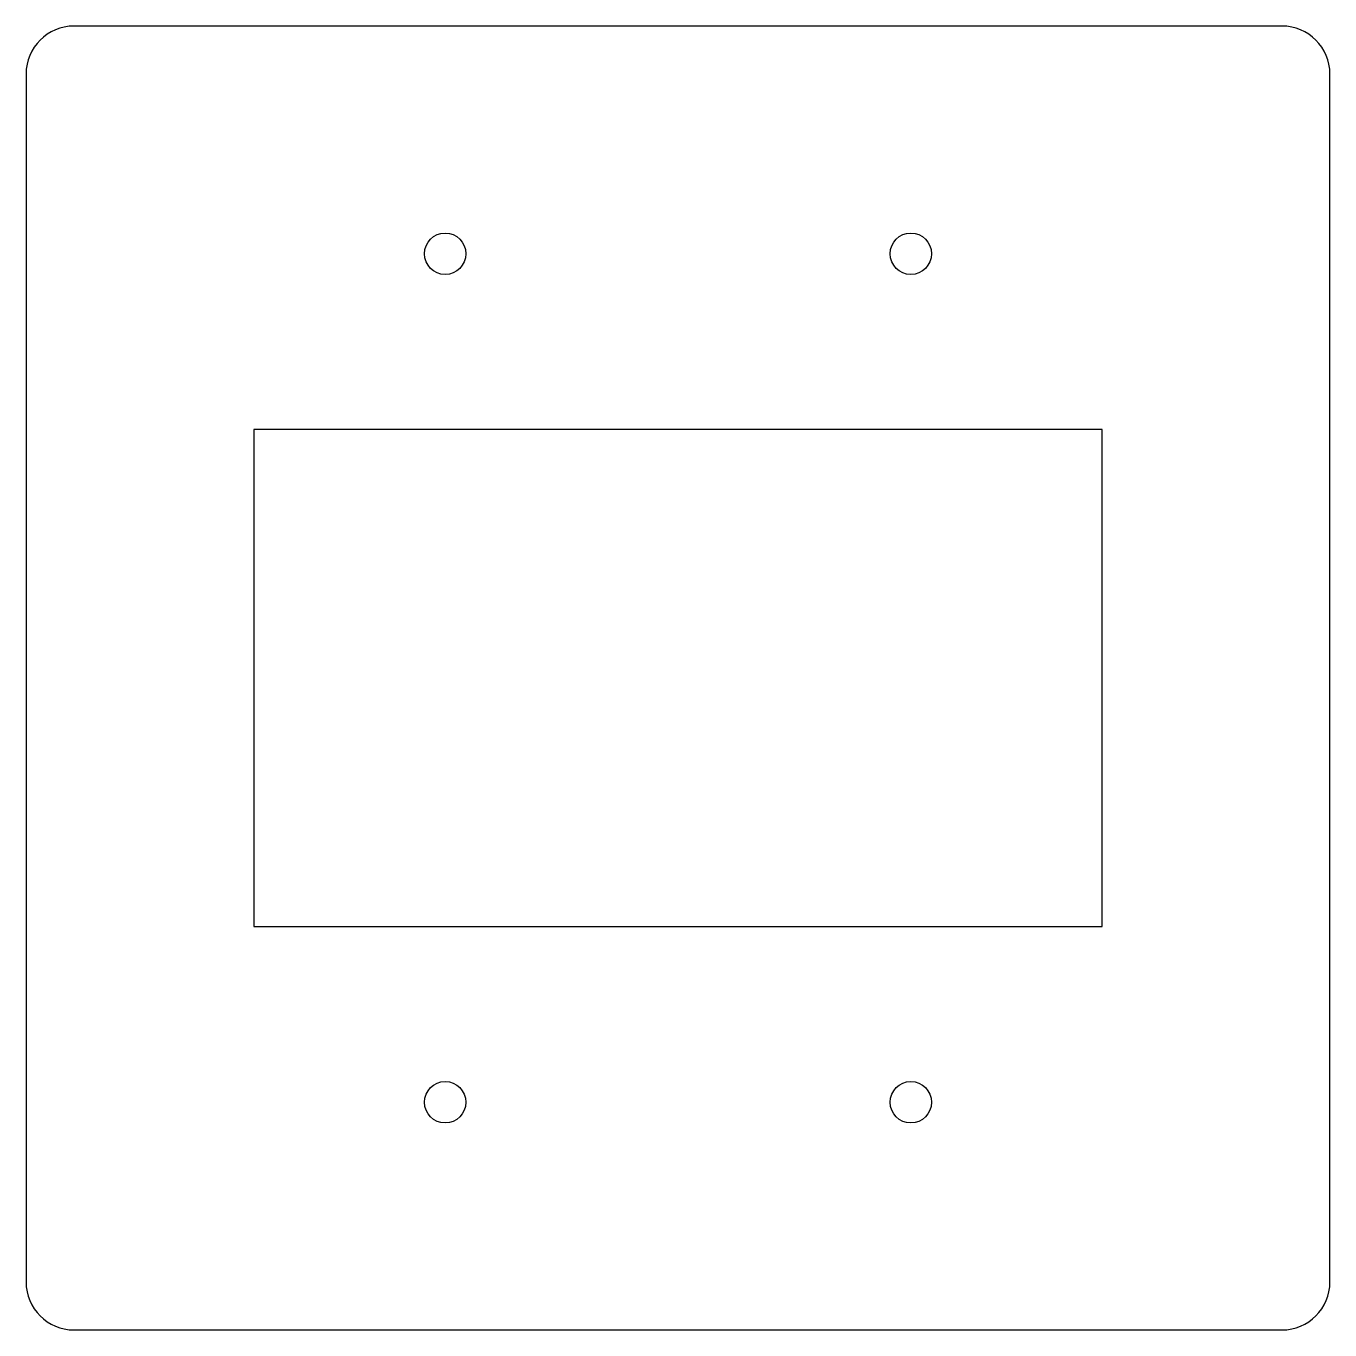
# Model space of a CAD drawing. Header units: millimetres. Extents: x -63 to 63, y -63 to 63.
import ezdxf

# ---------------------------------------------------------------- set-up
doc = ezdxf.new("R2010")
doc.units = ezdxf.units.MM
doc.layers.add('Default', color=18, linetype='Continuous', true_color=0x000000)

msp = doc.modelspace()

# ---------------------------------------------------------------- linework, layer by layer
at = {"layer": 'Default', "color": 5, "true_color": 0x0000ff}
for p, q in [((58.37, 63), (-58.37, 63)), ((-63, 58.37), (-63, -58.37)), ((63, -58.37), (63, 58.37)), ((-58.37, -63), (58.37, -63))]:
    msp.add_line(p, q, dxfattribs=at)
msp.add_lwpolyline([(-41, -24), (41, -24), (41, 24), (-41, 24)], close=True, dxfattribs=at)
for centre in [(-22.5, 41), (22.5, 41), (-22.5, -41), (22.5, -41)]:
    msp.add_circle(centre, 2, dxfattribs=at)
for centre, start, end in [((-58.37, 58.37), 90, 180), ((58.37, 58.37), 0, 90), ((-58.37, -58.37), 180, 270), ((58.37, -58.37), 270, 360)]:
    msp.add_arc(centre, 4.63, start, end, dxfattribs=at)

doc.saveas('drawing.dxf')
